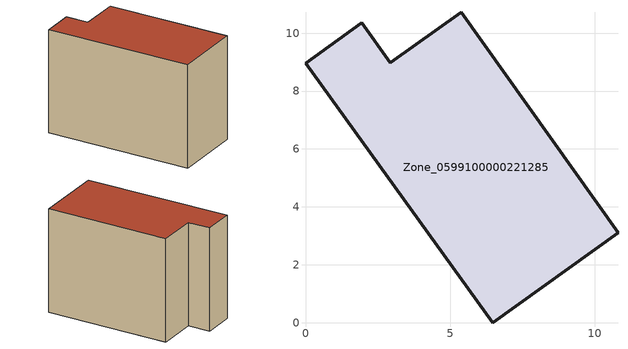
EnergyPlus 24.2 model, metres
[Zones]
Zone_0599100000221285
 floor ground (C_G): 6.46,0 0,8.96 1.95,10.36 2.94,8.98 5.38,10.72 10.8,3.1 z0
 wall outside (C_F): 2.94,8.98 1.95,10.36 0,8.96 6.46,0 10.8,3.1 5.38,10.72 2.94,8.98 z0:7.83
 roof outside (C_R): 10.8,3.1 5.38,10.72 2.94,8.98 1.95,10.36 0,8.96 6.46,0 z7.83
[BUILDING]
Pand.0599100000221285: North Axis=0; Terrain=City; Loads Convergence Tolerance Value=0.04; Temperature Convergence Tolerance Value=0.4; Solar Distribution=FullExterior; Maximum Number of Warmup Days=25; Minimum Number of Warmup Days=1
[Site:Location]
Rotterdam.The.Hague.AP_ZH_NLD Design_Conditions: Latitude=51.96; Longitude=4.45; Time Zone=1; Elevation=-4.5
[SITE:GROUNDTEMPERATURE:BUILDINGSURFACE]
18, 18, 18, 18, 18, 18, 18, 18, 18, 18, 18, 18
[MATERIAL] Thermal Absorptance=0.9; Solar Absorptance=0.7; Visible Absorptance=0.7
Name | Roughness | Thickness | Conductivity | Density | Specific Heat
G.TI.1975-1991 | MediumSmooth | 0.15 | 0.288461 | 540 | 1210
F.TI.1975-1991 | Rough | 0.3 | 0.230769 | 1920 | 840
R.TI.1975-1991 | MediumRough | 0.2 | 0.153846 | 1500 | 1000
[CONSTRUCTION]
C_G: G.TI.1975-1991
C_F: F.TI.1975-1991
C_R: R.TI.1975-1991
[ZONE]
Zone_0599100000221285: Type=1; Multiplier=1; Ceiling Height=Autocalculate; Volume=Autocalculate; Floor Area=autocalculate; Part of Total Floor Area=Yes
[ZONEINFILTRATION:DESIGNFLOWRATE]
Infil_Zone_0599100000221285: Zone or ZoneList or Space or SpaceList=Zone_0599100000221285; Schedule=AlwaysOn; Design Flow Rate Calculation Method=Flow/Area; Flow Rate per Floor Area=0.003; Constant Term Coefficient=1; Temperature Term Coefficient=0; Velocity Term Coefficient=0; Velocity Squared Term Coefficient=0
[HVACTEMPLATE:ZONE:IDEALLOADSAIRSYSTEM]
Zone_0599100000221285: Maximum Heating Supply Air Temperature=50; Minimum Cooling Supply Air Temperature=13; Maximum Heating Supply Air Humidity Ratio=0.0156; Minimum Cooling Supply Air Humidity Ratio=0.0077; Heating Limit=NoLimit; Cooling Limit=NoLimit; Dehumidification Control Type=ConstantSensibleHeatRatio; Cooling Sensible Heat Ratio=0.7; Dehumidification Setpoint=60; Humidification Control Type=None; Humidification Setpoint=30; Outdoor Air Method=None; Outdoor Air Flow Rate per Person=0.00944; Outdoor Air Flow Rate per Zone Floor Area=0; Outdoor Air Flow Rate per Zone=0; Demand Controlled Ventilation Type=None; Outdoor Air Economizer Type=NoEconomizer; Heat Recovery Type=None; Sensible Heat Recovery Effectiveness=0.7; Latent Heat Recovery Effectiveness=0.65
[ZONECONTROL:THERMOSTAT]
ThermostatControl_Zone_0599100000221285: Zone or ZoneList=Zone_0599100000221285; Control Type Schedule=DualSetpointControlType; Control 1=Thermostat_Zone_0599100000221285; Temperature Difference Between Cutout And Setpoint=0
[THERMOSTATSETPOINT:DUALSETPOINT]
Thermostat_Zone_0599100000221285: Heating Setpoint Temperature Schedule=HeatingSetpoint_Zone_0599100000221285; Cooling Setpoint Temperature Schedule=CoolingSetpoint_Zone_0599100000221285
[SCHEDULE:COMPACT]
HeatingSetpoint_Zone_0599100000221285: Through: 12/31, For: AllDays, Until: 24:00, 21
CoolingSetpoint_Zone_0599100000221285: Through: 12/31, For: AllDays, Until: 24:00, 24
DualSetpointControlType: Through: 12/31, For: AllDays, Until: 24:00, 4
AlwaysOn: Through: 12/31, For: AllDays, Until: 24:00, 1
